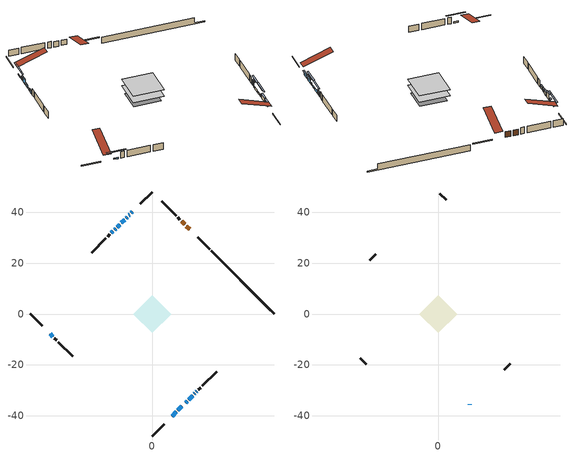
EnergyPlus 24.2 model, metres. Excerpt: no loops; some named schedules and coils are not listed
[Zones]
conditioned space
 floor outside (Floor1 construction): -4.09,0 0,4.09 4.09,0 0,-4.09 z1.45
 floor adiabatic (AdiabaticFloorConstruction): -7.42,0 0,7.42 7.42,0 0,-7.42 z1.45
 floor foundation (Slab1 construction): -6.21,0.53 -0.53,6.21 6.21,-0.53 0.53,-6.21 z-0.94
 wall outside (RimJoist1 construction): 0,-48.06 4.66,-43.4 / -48.06,0 -43.4,-4.66 / 0,48.06 -4.66,43.4 / 22.55,25.51 17.9,30.17 z1.45:1.75
 wall outside (AdiabaticWallConstruction 1): 14.68,33.38 13.4,34.66 / 12.74,35.32 11.55,36.51 z1.45:3.48
 wall outside (AdiabaticWallConstruction): 7.88,-40.18 9.46,-38.6 / 10.12,-37.95 11.7,-36.36 z1.45:2.85; -7.88,40.19 -8.24,39.82 / -8.89,39.17 -9.26,38.81 z1.45:1.99; 13.14,-34.93 13.71,-34.35 z1.45:2.09; 14.37,-33.69 15.95,-32.11 z1.45:2.14; -40.19,-7.88 -39.18,-8.89 z1.45:1.96; -9.91,38.15 -10.27,37.79 z1.45:2.29; 16.61,-31.45 16.75,-31.31 / 17.41,-30.65 17.54,-30.53 z1.45:3.13; -10.93,37.13 -12.15,35.91 z1.45:3.48; -12.81,35.26 -13.81,34.25 z1.45:2.54; -14.47,33.59 -14.83,33.23 z1.45:2.24; -15.49,32.58 -16.06,32 z1.45:2.39
 wall outside (Wall1 construction): 18.19,-29.87 19.05,-29.02 / -38.52,-9.54 -37.67,-10.39 / -16.72,31.34 -17.57,30.49 / 10.9,37.16 10.04,38.02 z1.45:3.89
 wall outside (Wall2 construction): 19.7,-28.36 25.35,-22.71 / -37.01,-11.05 -31.36,-16.7 / -18.23,29.83 -23.88,24.18 / 9.39,38.67 3.74,44.33 z1.45:3.89
 wall foundation (FoundationWall1 construction): 23.21,24.85,-0.94 23.21,24.85,1.45 45.58,2.49,1.45 45.58,2.49,-0.47 48.06,0,-0.47 48.06,0,-0.94
 window (WindowConstruction): 7.88,-40.18 9.46,-38.6 z1.45:2.85
 window (WindowConstruction 5): 10.12,-37.95 11.7,-36.36 z1.45:2.85
 window (WindowConstruction 9): -7.88,40.18 -8.24,39.82 z1.45:1.98
 window (WindowConstruction 10): -8.89,39.17 -9.25,38.81 z1.45:1.98
 window (WindowConstruction 11): 13.14,-34.92 13.71,-34.35 z1.45:2.08
 window (WindowConstruction 12): 14.37,-33.69 15.95,-32.11 z1.45:2.14
 window (WindowConstruction 13): -40.18,-7.88 -39.18,-8.88 z1.45:1.96
 window (WindowConstruction 6): -9.91,38.15 -10.27,37.79 z1.45:2.29
 window (WindowConstruction 7): 16.61,-31.45 16.75,-31.31 z1.45:3.13
 window (WindowConstruction 8): 17.41,-30.65 17.54,-30.53 z1.45:3.13
 window (WindowConstruction 1): -10.93,37.13 -12.15,35.91 z1.45:3.48
 window (WindowConstruction 2): -12.81,35.26 -13.81,34.25 z1.45:2.54
 window (WindowConstruction 3): -14.47,33.59 -14.83,33.23 z1.45:2.24
 window (WindowConstruction 4): -15.49,32.57 -16.06,32 z1.45:2.39
 door (Door): 14.68,33.39 13.4,34.66 z1.45:3.48
 door (Door 1): 12.74,35.32 11.55,36.51 z1.45:3.48
 ceiling adiabatic (AdiabaticFloorConstruction): 0,-7.42 7.42,0 0,7.42 -7.42,0 z1.45
attic - vented
 floor to conditioned space (Floor3 construction Reversed): -7.42,0 0,7.42 7.42,0 0,-7.42 z3.89
 wall outside (AdiabaticWallConstruction): 12.35,-35.71 12.48,-35.58 z1.45:2.34
 wall outside (Wall3 construction): 26.01,-22.05 28.43,-19.63 / -30.7,-17.36 -28.28,-19.78 / -24.54,23.52 -26.96,21.1 / 3.08,44.98 0.66,47.4 z1.45:3.89
 window (WindowConstruction 14): 12.36,-35.71 12.48,-35.58 z1.45:2.34
 roof outside (Roof1 construction): 7.22,-40.84,3.89 -0.01,-33.61,7.3 -1.91,-35.52,7.3 5.32,-42.75,3.89; -40.84,-7.22,3.89 -33.61,0.01,7.3 -35.52,1.91,7.3 -42.75,-5.32,3.89; -7.22,40.84,3.89 0.01,33.61,7.3 1.91,35.52,7.3 -5.32,42.75,3.89; 15.33,32.73,3.89 8.11,25.5,7.3 10.01,23.6,7.3 17.24,30.82,3.89
shading: 14.35,-33.71 10.49,-37.57 10.78,-37.86 14.64,-34.01 z4.98; 9.6,-38.46 7.74,-40.33 8.03,-40.62 9.89,-38.75 z3.05; 11.84,-36.22 9.97,-38.09 10.27,-38.38 12.13,-36.51 z3.05; -10.1,37.96 -6.01,42.05 -6.3,42.34 -10.39,38.25 z4.62; -11.12,36.94 -7.03,41.03 -7.32,41.33 -11.41,37.23 z4.62; 15.58,-32.48 11.27,-36.79 11.56,-37.08 15.87,-32.77 z4.72; 17.82,-30.24 12.5,-35.56 12.79,-35.85 18.11,-30.53 z4.78; -37.31,-10.75 -42.05,-6.01 -42.34,-6.3 -37.6,-11.04 z4.6; -10.41,37.65 -9.77,38.29 -10.06,38.58 -10.7,37.94 z2.49; 16.9,-31.17 16.47,-31.6 16.76,-31.89 17.19,-31.46 z3.33; 17.68,-30.38 17.27,-30.79 17.56,-31.08 17.97,-30.68 z3.33; -12.29,35.77 -10.79,37.28 -11.08,37.57 -12.58,36.06 z3.68; -13.96,34.11 -12.66,35.4 -12.96,35.69 -14.25,34.4 z2.74; -14.97,33.09 -14.33,33.73 -14.62,34.03 -15.26,33.38 z2.44; -16.2,31.86 -15.34,32.72 -15.64,33.01 -16.5,32.15 z2.59
[Building]
Building 1: Terrain=Suburbs
[Site:Location]
Montreal Mirabel Intl AP_QC: Latitude {deg}=45.68; Longitude {deg}=-74.03; Time Zone {hr}=-5; Elevation {m}=82; Keep Site Location Information=Yes
[Site:GroundTemperature:Shallow]
0.642858, -1.75623, -1.94836, -0.80987, 3.76054, 8.30966, 12.2535, 14.7518, 14.9641, 12.9321, 9.08883, 4.67926
[Site:WaterMainsTemperature]
Calculation Method=Schedule; Temperature Schedule=mains temperature schedule
[Material] Roughness=Rough; Thermal Absorptance=0.9
Name | Thickness {m} | Conductivity {W/m-K} | Density {kg/m3} | Specific Heat {J/kg-K} | Solar Absorptance | Visible Absorptance
asphalt or fiberglass shingles | 0.00635 | 0.162714 | 1121.4 | 1465.45 | 0.4 | 0.4
ceiling loosefill ins | 0.254 | 0.0480833 | 16.02 | 1046.75 | 0.7 | 0.7
ceiling stud and cavity | 0.1397 | 0.120573 | 65.682 | 1177.47 | 0.7 | 0.7
concrete 4.0 in. | 0.1016 | 1.803125 | 2242.8 | 837.4 | 0.7 | 0.7
concrete 8.0 in. | 0.2032 | 1.803125 | 2242.8 | 837.4 | 0.7 | 0.7
door material | 0.04445 | 0.0451087 | 512.64 | 1214.23 | 0.7 | 0.7
exterior vertical ins | 0.0321948 | 0.029427 | 32.04 | 1214.23 | 0.7 | 0.7
floor covering | 0.0127 | 0.0433444 | 54.468 | 1339.84 | 0.6 | 0.6
floor rigid ins; rim joist rigid ins | 0.051816 | 0.029427 | 32.04 | 1214.23 | 0.7 | 0.7
floor rigid ins 1; wall rigid ins | 0.512978 | 0.029427 | 32.04 | 1214.23 | 0.7 | 0.7
floor stud and cavity | 0.1397 | 0.35706 | 92.3553 | 1139.71 | 0.7 | 0.7
floor stud and cavity 1 | 0.1397 | 1.75129 | 37.0049 | 1207.88 | 0.7 | 0.7
furniture material conditioned space 1 | 0.1524 | 0.115458 | 640.8 | 1214.23 | 0.6 | 0.6
gypsum board | 0.0127 | 0.160291 | 801 | 837.4 | 0.6 | 0.6
gypsum board 1 | 0.0127 | 0.160291 | 801 | 837.4 | 0.7 | 0.7
osb sheathing 0.5 in. | 0.0127 | 0.115458 | 512.64 | 1214.23 | 0.7 | 0.7
osb sheathing 0.75 in. | 0.01905 | 0.115458 | 512.64 | 1214.23 | 0.7 | 0.7
osb sheathing 2.0 in. | 0.0508 | 0.115458 | 512.64 | 1214.23 | 0.7 | 0.7
rim joist stud and cavity | 0.0508 | 0.275866 | 125.044 | 1163.47 | 0.6 | 0.6
wall stud and cavity | 0.1397 | 0.0935595 | 139.0536 | 1170.24 | 0.7 | 0.7
wall stud and cavity 1 | 0.1397 | 0.0819611 | 139.0536 | 1170.24 | 0.7 | 0.7
wall stud and cavity 2 | 0.0889 | 6.1454 | 50.32683 | 1063.81 | 0.6 | 0.6
wall stud and cavity 3 | 0.0889 | 0.380278 | 52.3479 | 1209.89 | 0.7 | 0.7
wall stud and cavity 4 | 0.0889 | 0.391764 | 83.0341 | 1211.67 | 0.7 | 0.7
wood siding | 0.0254 | 0.102417 | 544.68 | 1172.36 | 0.4 | 0.4
wood siding 1 | 0.00254 | 0.102417 | 544.68 | 1172.36 | 0.4 | 0.4
wood siding 2; wood siding 3; wood siding 4 | 0.0254 | 0.102417 | 544.68 | 1172.36 | 0.7 | 0.7
[WindowMaterial:SimpleGlazingSystem]
Name | U-Factor {W/m2-K} | Solar Heat Gain Coefficient
WindowMaterial | 3.52831 | 0.45
WindowMaterial 1 | 3.361376 | 0.46
WindowMaterial 10 | 4.22273 | 0.43
WindowMaterial 11 | 4.41067 | 0.43
WindowMaterial 12 | 2.71863 | 0.26
WindowMaterial 2 | 5.48835 | 0.16
WindowMaterial 3 | 4.2568 | 0.43
WindowMaterial 4 | 2.566456 | 0.29
WindowMaterial 5 | 2.70613 | 0.3
WindowMaterial 6 | 2.71522 | 0.27
WindowMaterial 7 | 6.14246 | 0.16
WindowMaterial 8 | 5.780204 | 0.39
WindowMaterial 9 | 4.73034 | 0.42
[Construction]
AdiabaticFloorConstruction: floor stud and cavity 1, floor rigid ins 1, osb sheathing 0.75 in., floor covering
AdiabaticWallConstruction: wood siding 3, wall rigid ins, wall stud and cavity 3, gypsum board
AdiabaticWallConstruction 1: wood siding 4, wall rigid ins, wall stud and cavity 3, gypsum board
Door; Door 1: door material
Floor1 construction: floor stud and cavity, floor rigid ins, osb sheathing 0.75 in., floor covering
Floor3 construction Reversed: gypsum board, ceiling stud and cavity, ceiling loosefill ins
FoundationWall1 construction: concrete 8.0 in., gypsum board 1
furniture construction conditioned space 1: furniture material conditioned space 1
PartitionWallConstruction: gypsum board, wall stud and cavity 4, gypsum board
RimJoist1 construction: wood siding 2, rim joist rigid ins, osb sheathing 2.0 in., rim joist stud and cavity
Roof1 construction: asphalt or fiberglass shingles
Slab1 construction: concrete 4.0 in.
Wall1 construction: wood siding, osb sheathing 0.5 in., wall stud and cavity, gypsum board
Wall2 construction: wood siding, osb sheathing 0.5 in., wall stud and cavity 1, gypsum board
Wall3 construction: wood siding 1, wall stud and cavity 2
WindowConstruction; WindowConstruction 2; WindowConstruction 5: WindowMaterial
WindowConstruction 1: WindowMaterial 1
WindowConstruction 10: WindowMaterial 8
WindowConstruction 11: WindowMaterial 9
WindowConstruction 12: WindowMaterial 10
WindowConstruction 13: WindowMaterial 11
WindowConstruction 14: WindowMaterial 12
WindowConstruction 3: WindowMaterial 2
WindowConstruction 4: WindowMaterial 3
WindowConstruction 6: WindowMaterial 4
WindowConstruction 7: WindowMaterial 5
WindowConstruction 8: WindowMaterial 6
WindowConstruction 9: WindowMaterial 7
[Zone] Multiplier=1; Part of Total Floor Area=Yes
Name | Volume {m3}
attic - vented | 60.9126
conditioned space | 468.9
[Space]
Name | Zone | Volume {m3}
attic - vented 1 | attic - vented | 60.9126
conditioned space 1 | conditioned space | 468.9
[ZoneInfiltration:EffectiveLeakageArea]
infil attic - vented 1: Zone or Space=attic - vented 1; Schedule=Always On Discrete; Effective Air Leakage Area {cm2}=5082.92; Stack Coefficient=0.000406652; Wind Coefficient=1.36248e-05
[ZoneMixing]
whole house fan mix: Zone or Space=attic - vented; Schedule=Always On Continuous; Design Flow Rate Calculation Method=Flow/Zone; Design Flow Rate {m3/s}=0; Source Zone or Space=conditioned space
[SurfaceProperty:ExposedFoundationPerimeter]
Slab1: Exposed Perimeter Calculation Method=TotalExposedPerimeter; Total Exposed Perimeter {m}=35.144
[InternalMass] Zone or ZoneList=conditioned space; Space or SpaceList=conditioned space 1
Name | Construction | Surface Area {m2}
furniture mass conditioned space 1 | furniture construction conditioned space 1 | 88.092
partition wall mass | PartitionWallConstruction | 220.23
[Lights]
interior lighting: Zone or ZoneList or Space or SpaceList=conditioned space 1; Schedule=interior lighting schedule; Design Level Calculation Method=LightingLevel; Lighting Level {W}=343.2; Return Air Fraction=0; Fraction Radiant=0.6; Fraction Visible=0.2; Fraction Replaceable=1
[People]
occupants: Zone or ZoneList or Space or SpaceList=conditioned space 1; Number of People Schedule=occupants schedule; Number of People Calculation Method=People; Number of People=3; Fraction Radiant=0.314171; Sensible Heat Fraction=0.56303; Activity Level Schedule=occupants activity schedule; Carbon Dioxide Generation Rate {m3/s-W}=0; Enable ASHRAE 55 Comfort Warnings=No; Mean Radiant Temperature Calculation Type=EnclosureAveraged
[ElectricEquipment] Zone or ZoneList or Space or SpaceList=conditioned space 1; Design Level Calculation Method=EquipmentLevel
Name | Schedule | Design Level {W} | Fraction Latent | Fraction Radiant | Fraction Lost
clothes dryer | clothes dryer schedule | 140.772 | 0.015 | 0.081 | 0.85
clothes washer | clothes washer schedule | 32.1985 | 0.03 | 0.162 | 0.7
cooking range | cooking range schedule | 215.147 | 0.08 | 0.432 | 0.2
dishwasher | dishwasher schedule | 66.8632 | 0.3 | 0.18 | 0.4
fridge | fridge schedule | 72.9452 | 0 | 0.6 | 0
mech vent house fan | mech vent house fan schedule | 0 | 0 | 0 | 1
mech vent house fan cfis | mech vent house fan cfis schedule | 0 | 0 | 0 | 0
misc plug loads | misc plug loads schedule | 494.7 | 0.045 | 0.513 | 0.1
whole house fan | Always On Discrete | 0 | 0 | 0 | 1
[OtherEquipment] Zone or ZoneList or Space or SpaceList=conditioned space 1; Design Level Calculation Method=EquipmentLevel
Name | Fuel Type | Schedule | Design Level {W} | Fraction Latent | Fraction Radiant | Fraction Lost
clothes dryer 1 | Electricity | clothes dryer schedule | 0 | 0.015 | 0.081 | 0.85
cooking range 1 | Electricity | cooking range schedule | 0 | 0.08 | 0.432 | 0.2
general water use latent | None | general water use schedule | 62.594 | 1 | 0 | 0
general water use sensible | None | general water use schedule | -61.6891 | 0 | 0.6 | 0
mech vent house fan latent load | None | Always On Discrete | 0 | 1 | 0 | 0
mech vent house fan sensible load | None | Always On Discrete | 0 | 0 | 0 | 0
water heater energy adjustment1 | Electricity | Always On Discrete | 0.01 | 0 | 0 | 1
[ZoneInfiltration:DesignFlowRate] Zone or ZoneList or Space or SpaceList=conditioned space 1; Schedule=Always On Discrete; Design Flow Rate Calculation Method=Flow/Zone; Design Flow Rate {m3/s}=0
infil flow; natural vent flow; whole house fan flow
[ZoneControl:Thermostat]
conditioned space Thermostat: Zone or ZoneList=conditioned space; Control Type Schedule=conditioned space Thermostat Schedule; Control 1=conditioned space temperature setpoint; Temperature Difference Between Cutout And Setpoint {deltaC}=0
[ThermostatSetpoint:DualSetpoint]
conditioned space temperature setpoint: Heating Setpoint Temperature Schedule=heating setpoint; Cooling Setpoint Temperature Schedule=cooling setpoint
[AirLoopHVAC:UnitarySystem]
unit heater unitary system: Control Type=Load; Controlling Zone or Thermostat Location=conditioned space; Dehumidification Control Type=None; Availability Schedule=Always On Discrete; Supply Fan=unit heater supply fan; Fan Placement=BlowThrough; Supply Air Fan Operating Mode Schedule=unit heater auto fan schedule; Heating Coil=unit heater htg coil; DX Heating Coil Sizing Ratio=1; Use DOAS DX Cooling Coil=No; Minimum Supply Air Temperature {C}=2; Latent Load Control=SensibleOnlyLoadControl; Cooling Supply Air Flow Rate Method=None; Heating Supply Air Flow Rate Method=SupplyAirFlowRate; Heating Supply Air Flow Rate {m3/s}=0.00141584; No Load Supply Air Flow Rate Method=SupplyAirFlowRate; No Load Supply Air Flow Rate {m3/s}=0; No Load Supply Air Flow Rate Control Set To Low Speed=Yes; Maximum Supply Air Temperature {C}=48.8889; Maximum Outdoor Dry-Bulb Temperature for Supplemental Heater Operation {C}=21; Ancillary On-Cycle Electric Power {W}=0; Ancillary Off-Cycle Electric Power {W}=0
[Zone equipment]
conditioned space: electric baseboard, unit heater unitary system
[Foundation:Kiva]
Foundation Kiva 1: Initial Indoor Air Temperature {C}=18; Wall Height Above Grade {m}=1.44999; Wall Depth Below Slab {m}=0.2032; Custom Block Material Name 1=exterior vertical ins; Custom Block Depth 1 {m}=2.39; Custom Block X Position 1 {m}=0.2159; Custom Block Z Position 1 {m}=0
[Foundation:Kiva:Settings]
Soil Conductivity {W/m-K}=0.849921; Soil Density {kg/m3}=1842.3; Soil Specific Heat {J/kg-K}=418.7; Ground Solar Absorptivity=0.9; Ground Thermal Absorptivity=0.9; Ground Surface Roughness {m}=0.03; Far-Field Width {m}=40; Deep-Ground Boundary Condition=ZeroFlux; Deep-Ground Depth {m}=40; Minimum Cell Dimension {m}=0.2; Maximum Cell Growth Coefficient=3; Simulation Timestep=Timestep
[Exterior:Lights]
exterior lighting: Schedule=exterior lighting schedule; Design Level {W}=75.6
[EnergyManagementSystem:Sensor] Output:Variable or Output:Meter Index Key=conditioned space
Name | Output:Variable or Output:Meter
conditioned_space_clg_unmet_s | Zone Cooling Setpoint Not Met Time
conditioned_space_htg_unmet_s | Zone Heating Setpoint Not Met Time
fridge_tin_s; tin_s; tin_s_1 | Zone Mean Air Temperature
tout_s | Zone Outdoor Air Drybulb Temperature
win_s | Zone Air Humidity Ratio
[Schedule:Constant]
Name | Hourly Value
Always On Continuous; mech vent house fan schedule; mech vent house fan cfis schedule; Always On Discrete | 1
occupants activity schedule | 117.228
fridge schedule; unit heater auto fan schedule | 0
[Schedule:Week:Daily]
interior lighting schedule Week Rule - Jan1-Jan27: interior lighting schedule day, interior lighting schedule day, interior lighting schedule day, interior lighting schedule day, interior lighting schedule day, interior lighting schedule day, interior lighting schedule day, interior lighting schedule default day, interior lighting schedule default day, interior lighting schedule default day, interior lighting schedule default day, interior lighting schedule default day
interior lighting schedule Week Rule - Jan28-Feb3: interior lighting schedule day, interior lighting schedule day, interior lighting schedule day, interior lighting schedule day, interior lighting schedule day 1, interior lighting schedule day 1, interior lighting schedule day 1, interior lighting schedule default day, interior lighting schedule default day, interior lighting schedule default day, interior lighting schedule default day, interior lighting schedule default day
interior lighting schedule Week Rule - Feb4-Feb24: interior lighting schedule day 1, interior lighting schedule day 1, interior lighting schedule day 1, interior lighting schedule day 1, interior lighting schedule day 1, interior lighting schedule day 1, interior lighting schedule day 1, interior lighting schedule default day, interior lighting schedule default day, interior lighting schedule default day, interior lighting schedule default day, interior lighting schedule default day
interior lighting schedule Week Rule - Feb25-Mar3: interior lighting schedule day 1, interior lighting schedule day 1, interior lighting schedule day 1, interior lighting schedule day 1, interior lighting schedule day 2, interior lighting schedule day 2, interior lighting schedule day 2, interior lighting schedule default day, interior lighting schedule default day, interior lighting schedule default day, interior lighting schedule default day, interior lighting schedule default day
interior lighting schedule Week Rule - Mar4-Mar31: interior lighting schedule day 2, interior lighting schedule day 2, interior lighting schedule day 2, interior lighting schedule day 2, interior lighting schedule day 2, interior lighting schedule day 2, interior lighting schedule day 2, interior lighting schedule default day, interior lighting schedule default day, interior lighting schedule default day, interior lighting schedule default day, interior lighting schedule default day
interior lighting schedule Week Rule - Apr1-Apr28: interior lighting schedule day 3, interior lighting schedule day 3, interior lighting schedule day 3, interior lighting schedule day 3, interior lighting schedule day 3, interior lighting schedule day 3, interior lighting schedule day 3, interior lighting schedule default day, interior lighting schedule default day, interior lighting schedule default day, interior lighting schedule default day, interior lighting schedule default day
interior lighting schedule Week Rule - Apr29-May5: interior lighting schedule day 3, interior lighting schedule day 3, interior lighting schedule day 4, interior lighting schedule day 4, interior lighting schedule day 4, interior lighting schedule day 4, interior lighting schedule day 4, interior lighting schedule default day, interior lighting schedule default day, interior lighting schedule default day, interior lighting schedule default day, interior lighting schedule default day
interior lighting schedule Week Rule - May6-May26: interior lighting schedule day 4, interior lighting schedule day 4, interior lighting schedule day 4, interior lighting schedule day 4, interior lighting schedule day 4, interior lighting schedule day 4, interior lighting schedule day 4, interior lighting schedule default day, interior lighting schedule default day, interior lighting schedule default day, interior lighting schedule default day, interior lighting schedule default day
interior lighting schedule Week Rule - May27-Jun2: interior lighting schedule day 4, interior lighting schedule day 4, interior lighting schedule day 4, interior lighting schedule day 4, interior lighting schedule day 4, interior lighting schedule day 5, interior lighting schedule day 5, interior lighting schedule default day, interior lighting schedule default day, interior lighting schedule default day, interior lighting schedule default day, interior lighting schedule default day
interior lighting schedule Week Rule - Jun3-Jun30: interior lighting schedule day 5, interior lighting schedule day 5, interior lighting schedule day 5, interior lighting schedule day 5, interior lighting schedule day 5, interior lighting schedule day 5, interior lighting schedule day 5, interior lighting schedule default day, interior lighting schedule default day, interior lighting schedule default day, interior lighting schedule default day, interior lighting schedule default day
interior lighting schedule Week Rule - Jul1-Jul28: interior lighting schedule day 6, interior lighting schedule day 6, interior lighting schedule day 6, interior lighting schedule day 6, interior lighting schedule day 6, interior lighting schedule day 6, interior lighting schedule day 6, interior lighting schedule default day, interior lighting schedule default day, interior lighting schedule default day, interior lighting schedule default day, interior lighting schedule default day
interior lighting schedule Week Rule - Jul29-Aug4: interior lighting schedule day 6, interior lighting schedule day 6, interior lighting schedule day 6, interior lighting schedule day 7, interior lighting schedule day 7, interior lighting schedule day 7, interior lighting schedule day 7, interior lighting schedule default day, interior lighting schedule default day, interior lighting schedule default day, interior lighting schedule default day, interior lighting schedule default day
interior lighting schedule Week Rule - Aug5-Aug25: interior lighting schedule day 7, interior lighting schedule day 7, interior lighting schedule day 7, interior lighting schedule day 7, interior lighting schedule day 7, interior lighting schedule day 7, interior lighting schedule day 7, interior lighting schedule default day, interior lighting schedule default day, interior lighting schedule default day, interior lighting schedule default day, interior lighting schedule default day
interior lighting schedule Week Rule - Aug26-Sep1: interior lighting schedule day 7, interior lighting schedule day 7, interior lighting schedule day 7, interior lighting schedule day 7, interior lighting schedule day 7, interior lighting schedule day 7, interior lighting schedule day 8, interior lighting schedule default day, interior lighting schedule default day, interior lighting schedule default day, interior lighting schedule default day, interior lighting schedule default day
interior lighting schedule Week Rule - Sep2-Sep29: interior lighting schedule day 8, interior lighting schedule day 8, interior lighting schedule day 8, interior lighting schedule day 8, interior lighting schedule day 8, interior lighting schedule day 8, interior lighting schedule day 8, interior lighting schedule default day, interior lighting schedule default day, interior lighting schedule default day, interior lighting schedule default day, interior lighting schedule default day
interior lighting schedule Week Rule - Sep30-Oct6: interior lighting schedule day 8, interior lighting schedule day 9, interior lighting schedule day 9, interior lighting schedule day 9, interior lighting schedule day 9, interior lighting schedule day 9, interior lighting schedule day 9, interior lighting schedule default day, interior lighting schedule default day, interior lighting schedule default day, interior lighting schedule default day, interior lighting schedule default day
interior lighting schedule Week Rule - Oct7-Oct27: interior lighting schedule day 9, interior lighting schedule day 9, interior lighting schedule day 9, interior lighting schedule day 9, interior lighting schedule day 9, interior lighting schedule day 9, interior lighting schedule day 9, interior lighting schedule default day, interior lighting schedule default day, interior lighting schedule default day, interior lighting schedule default day, interior lighting schedule default day
interior lighting schedule Week Rule - Oct28-Nov3: interior lighting schedule day 9, interior lighting schedule day 9, interior lighting schedule day 9, interior lighting schedule day 9, interior lighting schedule day 10, interior lighting schedule day 10, interior lighting schedule day 10, interior lighting schedule default day, interior lighting schedule default day, interior lighting schedule default day, interior lighting schedule default day, interior lighting schedule default day
interior lighting schedule Week Rule - Nov4-Nov24: interior lighting schedule day 10, interior lighting schedule day 10, interior lighting schedule day 10, interior lighting schedule day 10, interior lighting schedule day 10, interior lighting schedule day 10, interior lighting schedule day 10, interior lighting schedule default day, interior lighting schedule default day, interior lighting schedule default day, interior lighting schedule default day, interior lighting schedule default day
interior lighting schedule Week Rule - Nov25-Dec1: interior lighting schedule day 10, interior lighting schedule day 10, interior lighting schedule day 10, interior lighting schedule day 10, interior lighting schedule day 10, interior lighting schedule day 10, interior lighting schedule day 11, interior lighting schedule default day, interior lighting schedule default day, interior lighting schedule default day, interior lighting schedule default day, interior lighting schedule default day
interior lighting schedule Week Rule - Dec2-Dec31: interior lighting schedule day 11, interior lighting schedule day 11, interior lighting schedule day 11, interior lighting schedule day 11, interior lighting schedule day 11, interior lighting schedule day 11, interior lighting schedule day 11, interior lighting schedule default day, interior lighting schedule default day, interior lighting schedule default day, interior lighting schedule default day, interior lighting schedule default day
occupants schedule Week Rule - Jan1-Dec31: occupants schedule day, occupants schedule day, occupants schedule day, occupants schedule day, occupants schedule day, occupants schedule day, occupants schedule day, occupants schedule default day, occupants schedule default day, occupants schedule default day, occupants schedule default day, occupants schedule default day
clothes dryer schedule Week Rule - Jan1-Dec31: clothes dryer schedule day, clothes dryer schedule day, clothes dryer schedule day, clothes dryer schedule day, clothes dryer schedule day, clothes dryer schedule day, clothes dryer schedule day, clothes dryer schedule default day, clothes dryer schedule default day, clothes dryer schedule default day, clothes dryer schedule default day, clothes dryer schedule default day
clothes washer schedule Week Rule - Jan1-Dec31: clothes washer schedule day, clothes washer schedule day, clothes washer schedule day, clothes washer schedule day, clothes washer schedule day, clothes washer schedule day, clothes washer schedule day, clothes washer schedule default day, clothes washer schedule default day, clothes washer schedule default day, clothes washer schedule default day, clothes washer schedule default day
cooking range schedule Week Rule - Jan1-Dec31: cooking range schedule day, cooking range schedule day, cooking range schedule day, cooking range schedule day, cooking range schedule day, cooking range schedule day, cooking range schedule day, cooking range schedule default day, cooking range schedule default day, cooking range schedule default day, cooking range schedule default day, cooking range schedule default day
dishwasher schedule Week Rule - Jan1-Dec31: dishwasher schedule day, dishwasher schedule day, dishwasher schedule day, dishwasher schedule day, dishwasher schedule day, dishwasher schedule day, dishwasher schedule day, dishwasher schedule default day, dishwasher schedule default day, dishwasher schedule default day, dishwasher schedule default day, dishwasher schedule default day
misc plug loads schedule Week Rule - Jan1-Dec31: misc plug loads schedule day, misc plug loads schedule day, misc plug loads schedule day, misc plug loads schedule day, misc plug loads schedule day, misc plug loads schedule day, misc plug loads schedule day, misc plug loads schedule default day, misc plug loads schedule default day, misc plug loads schedule default day, misc plug loads schedule default day, misc plug loads schedule default day
general water use schedule Week Rule - Jan1-Dec31: general water use schedule day, general water use schedule day, general water use schedule day, general water use schedule day, general water use schedule day, general water use schedule day, general water use schedule day, general water use schedule default day, general water use schedule default day, general water use schedule default day, general water use schedule default day, general water use schedule default day
exterior lighting schedule Week Rule - Jan1-Jan27: exterior lighting schedule day, exterior lighting schedule day, exterior lighting schedule day, exterior lighting schedule day, exterior lighting schedule day, exterior lighting schedule day, exterior lighting schedule day, exterior lighting schedule default day, exterior lighting schedule default day, exterior lighting schedule default day, exterior lighting schedule default day, exterior lighting schedule default day
exterior lighting schedule Week Rule - Jan28-Feb3: exterior lighting schedule day, exterior lighting schedule day, exterior lighting schedule day, exterior lighting schedule day, exterior lighting schedule day 1, exterior lighting schedule day 1, exterior lighting schedule day 1, exterior lighting schedule default day, exterior lighting schedule default day, exterior lighting schedule default day, exterior lighting schedule default day, exterior lighting schedule default day
exterior lighting schedule Week Rule - Feb4-Feb24: exterior lighting schedule day 1, exterior lighting schedule day 1, exterior lighting schedule day 1, exterior lighting schedule day 1, exterior lighting schedule day 1, exterior lighting schedule day 1, exterior lighting schedule day 1, exterior lighting schedule default day, exterior lighting schedule default day, exterior lighting schedule default day, exterior lighting schedule default day, exterior lighting schedule default day
exterior lighting schedule Week Rule - Feb25-Mar3: exterior lighting schedule day 1, exterior lighting schedule day 1, exterior lighting schedule day 1, exterior lighting schedule day 1, exterior lighting schedule day 2, exterior lighting schedule day 2, exterior lighting schedule day 2, exterior lighting schedule default day, exterior lighting schedule default day, exterior lighting schedule default day, exterior lighting schedule default day, exterior lighting schedule default day
exterior lighting schedule Week Rule - Mar4-Mar31: exterior lighting schedule day 2, exterior lighting schedule day 2, exterior lighting schedule day 2, exterior lighting schedule day 2, exterior lighting schedule day 2, exterior lighting schedule day 2, exterior lighting schedule day 2, exterior lighting schedule default day, exterior lighting schedule default day, exterior lighting schedule default day, exterior lighting schedule default day, exterior lighting schedule default day
exterior lighting schedule Week Rule - Apr1-Apr28: exterior lighting schedule day 3, exterior lighting schedule day 3, exterior lighting schedule day 3, exterior lighting schedule day 3, exterior lighting schedule day 3, exterior lighting schedule day 3, exterior lighting schedule day 3, exterior lighting schedule default day, exterior lighting schedule default day, exterior lighting schedule default day, exterior lighting schedule default day, exterior lighting schedule default day
exterior lighting schedule Week Rule - Apr29-May5: exterior lighting schedule day 3, exterior lighting schedule day 3, exterior lighting schedule day 4, exterior lighting schedule day 4, exterior lighting schedule day 4, exterior lighting schedule day 4, exterior lighting schedule day 4, exterior lighting schedule default day, exterior lighting schedule default day, exterior lighting schedule default day, exterior lighting schedule default day, exterior lighting schedule default day
exterior lighting schedule Week Rule - May6-May26: exterior lighting schedule day 4, exterior lighting schedule day 4, exterior lighting schedule day 4, exterior lighting schedule day 4, exterior lighting schedule day 4, exterior lighting schedule day 4, exterior lighting schedule day 4, exterior lighting schedule default day, exterior lighting schedule default day, exterior lighting schedule default day, exterior lighting schedule default day, exterior lighting schedule default day
exterior lighting schedule Week Rule - May27-Jun2: exterior lighting schedule day 4, exterior lighting schedule day 4, exterior lighting schedule day 4, exterior lighting schedule day 4, exterior lighting schedule day 4, exterior lighting schedule day 5, exterior lighting schedule day 5, exterior lighting schedule default day, exterior lighting schedule default day, exterior lighting schedule default day, exterior lighting schedule default day, exterior lighting schedule default day
exterior lighting schedule Week Rule - Jun3-Jun30: exterior lighting schedule day 5, exterior lighting schedule day 5, exterior lighting schedule day 5, exterior lighting schedule day 5, exterior lighting schedule day 5, exterior lighting schedule day 5, exterior lighting schedule day 5, exterior lighting schedule default day, exterior lighting schedule default day, exterior lighting schedule default day, exterior lighting schedule default day, exterior lighting schedule default day
exterior lighting schedule Week Rule - Jul1-Jul28: exterior lighting schedule day 6, exterior lighting schedule day 6, exterior lighting schedule day 6, exterior lighting schedule day 6, exterior lighting schedule day 6, exterior lighting schedule day 6, exterior lighting schedule day 6, exterior lighting schedule default day, exterior lighting schedule default day, exterior lighting schedule default day, exterior lighting schedule default day, exterior lighting schedule default day
exterior lighting schedule Week Rule - Jul29-Aug4: exterior lighting schedule day 6, exterior lighting schedule day 6, exterior lighting schedule day 6, exterior lighting schedule day 7, exterior lighting schedule day 7, exterior lighting schedule day 7, exterior lighting schedule day 7, exterior lighting schedule default day, exterior lighting schedule default day, exterior lighting schedule default day, exterior lighting schedule default day, exterior lighting schedule default day
exterior lighting schedule Week Rule - Aug5-Aug25: exterior lighting schedule day 7, exterior lighting schedule day 7, exterior lighting schedule day 7, exterior lighting schedule day 7, exterior lighting schedule day 7, exterior lighting schedule day 7, exterior lighting schedule day 7, exterior lighting schedule default day, exterior lighting schedule default day, exterior lighting schedule default day, exterior lighting schedule default day, exterior lighting schedule default day
exterior lighting schedule Week Rule - Aug26-Sep1: exterior lighting schedule day 7, exterior lighting schedule day 7, exterior lighting schedule day 7, exterior lighting schedule day 7, exterior lighting schedule day 7, exterior lighting schedule day 7, exterior lighting schedule day 8, exterior lighting schedule default day, exterior lighting schedule default day, exterior lighting schedule default day, exterior lighting schedule default day, exterior lighting schedule default day
[Schedule:Year]
interior lighting schedule: interior lighting schedule Week Rule - Jan1-Jan27, 1, 1, 1, 27, interior lighting schedule Week Rule - Jan28-Feb3, 1, 28, 2, 3, interior lighting schedule Week Rule - Feb4-Feb24, 2, 4, 2, 24, interior lighting schedule Week Rule - Feb25-Mar3, 2, 25, 3, 3, interior lighting schedule Week Rule - Mar4-Mar31, 3, 4, 3, 31, interior lighting schedule Week Rule - Apr1-Apr28, 4, 1, 4, 28, interior lighting schedule Week Rule - Apr29-May5, 4, 29, 5, 5, interior lighting schedule Week Rule - May6-May26, 5, 6, 5, 26, interior lighting schedule Week Rule - May27-Jun2, 5, 27, 6, 2, interior lighting schedule Week Rule - Jun3-Jun30, 6, 3, 6, 30, interior lighting schedule Week Rule - Jul1-Jul28, 7, 1, 7, 28, interior lighting schedule Week Rule - Jul29-Aug4, 7, 29, 8, 4, interior lighting schedule Week Rule - Aug5-Aug25, 8, 5, 8, 25, interior lighting schedule Week Rule - Aug26-Sep1, 8, 26, 9, 1, interior lighting schedule Week Rule - Sep2-Sep29, 9, 2, 9, 29, interior lighting schedule Week Rule - Sep30-Oct6, 9, 30, 10, 6, interior lighting schedule Week Rule - Oct7-Oct27, 10, 7, 10, 27, interior lighting schedule Week Rule - Oct28-Nov3, 10, 28, 11, 3, interior lighting schedule Week Rule - Nov4-Nov24, 11, 4, 11, 24, interior lighting schedule Week Rule - Nov25-Dec1, 11, 25, 12, 1, interior lighting schedule Week Rule - Dec2-Dec31, 12, 2, 12, 31
occupants schedule: occupants schedule Week Rule - Jan1-Dec31, 1, 1, 12, 31
clothes dryer schedule: clothes dryer schedule Week Rule - Jan1-Dec31, 1, 1, 12, 31
clothes washer schedule: clothes washer schedule Week Rule - Jan1-Dec31, 1, 1, 12, 31
cooking range schedule: cooking range schedule Week Rule - Jan1-Dec31, 1, 1, 12, 31
dishwasher schedule: dishwasher schedule Week Rule - Jan1-Dec31, 1, 1, 12, 31
misc plug loads schedule: misc plug loads schedule Week Rule - Jan1-Dec31, 1, 1, 12, 31
general water use schedule: general water use schedule Week Rule - Jan1-Dec31, 1, 1, 12, 31
exterior lighting schedule: exterior lighting schedule Week Rule - Jan1-Jan27, 1, 1, 1, 27, exterior lighting schedule Week Rule - Jan28-Feb3, 1, 28, 2, 3, exterior lighting schedule Week Rule - Feb4-Feb24, 2, 4, 2, 24, exterior lighting schedule Week Rule - Feb25-Mar3, 2, 25, 3, 3, exterior lighting schedule Week Rule - Mar4-Mar31, 3, 4, 3, 31, exterior lighting schedule Week Rule - Apr1-Apr28, 4, 1, 4, 28, exterior lighting schedule Week Rule - Apr29-May5, 4, 29, 5, 5, exterior lighting schedule Week Rule - May6-May26, 5, 6, 5, 26, exterior lighting schedule Week Rule - May27-Jun2, 5, 27, 6, 2, exterior lighting schedule Week Rule - Jun3-Jun30, 6, 3, 6, 30, exterior lighting schedule Week Rule - Jul1-Jul28, 7, 1, 7, 28, exterior lighting schedule Week Rule - Jul29-Aug4, 7, 29, 8, 4, exterior lighting schedule Week Rule - Aug5-Aug25, 8, 5, 8, 25, exterior lighting schedule Week Rule - Aug26-Sep1, 8, 26, 9, 1, exterior lighting schedule Week Rule - Sep2-Sep29, 9, 2, 9, 29, exterior lighting schedule Week Rule - Sep30-Oct6, 9, 30, 10, 6, exterior lighting schedule Week Rule - Oct7-Oct27, 10, 7, 10, 27, exterior lighting schedule Week Rule - Oct28-Nov3, 10, 28, 11, 3, exterior lighting schedule Week Rule - Nov4-Nov24, 11, 4, 11, 24, exterior lighting schedule Week Rule - Nov25-Dec1, 11, 25, 12, 1, exterior lighting schedule Week Rule - Dec2-Dec31, 12, 2, 12, 31
[Schedule:Compact]
conditioned space Thermostat Schedule: Through: 12/31, For: AllDays, Until: 24:00, 4
mains temperature schedule: Through: 01/01, For: AllDays, Until: 24:00, 5.61444, Through: 01/02, For: AllDays, Until: 24:00, 5.535, Through: 01/03, For: AllDays, Until: 24:00, 5.45667, Through: 01/04, For: AllDays, Until: 24:00, 5.37944, Through: 01/05, For: AllDays, Until: 24:00, 5.30333, Through: 01/06, For: AllDays, Until: 24:00, 5.22889, Through: 01/07, For: AllDays, Until: 24:00, 5.15611, Through: 01/08, For: AllDays, Until: 24:00, 5.08389, Through: 01/09, For: AllDays, Until: 24:00, 5.01333, Through: 01/10, For: AllDays, Until: 24:00, 4.94444, Through: 01/11, For: AllDays, Until: 24:00, 4.87667, Through: 01/12, For: AllDays, Until: 24:00, 4.81056, Through: 01/13, For: AllDays, Until: 24:00, 4.74556, Through: 01/14, For: AllDays, Until: 24:00, 4.68222, Through: 01/15, For: AllDays, Until: 24:00, 4.62056, Through: 01/16, For: AllDays, Until: 24:00, 4.56, Through: 01/17, For: AllDays, Until: 24:00, 4.50111, Through: 01/18, For: AllDays, Until: 24:00, 4.44389, Through: 01/19, For: AllDays, Until: 24:00, 4.38778, Through: 01/20, For: AllDays, Until: 24:00, 4.33389, Through: 01/21, For: AllDays, Until: 24:00, 4.28111, Through: 01/22, For: AllDays, Until: 24:00, 4.23, Through: 01/23, For: AllDays, Until: 24:00, 4.18056, Through: 01/24, For: AllDays, Until: 24:00, 4.13278, Through: 01/25, For: AllDays, Until: 24:00, 4.08667, Through: 01/26, For: AllDays, Until: 24:00, 4.04222, Through: 01/27, For: AllDays, Until: 24:00, 3.99944, Through: 01/28, For: AllDays, Until: 24:00, 3.95833, Through: 01/29, For: AllDays, Until: 24:00, 3.91889, Through: 01/30, For: AllDays, Until: 24:00, 3.88111, Through: 01/31, For: AllDays, Until: 24:00, 3.845, Through: 02/01, For: AllDays, Until: 24:00, 3.81056, Through: 02/02, For: AllDays, Until: 24:00, 3.77778, Through: 02/03, For: AllDays, Until: 24:00, 3.74722, Through: 02/04, For: AllDays, Until: 24:00, 3.71833, Through: 02/05, For: AllDays, Until: 24:00, 3.69056, Through: 02/06, For: AllDays, Until: 24:00, 3.66556, Through: 02/07, For: AllDays, Until: 24:00, 3.64167, Through: 02/08, For: AllDays, Until: 24:00, 3.61944, Through: 02/09, For: AllDays, Until: 24:00, 3.59944, Through: 02/10, For: AllDays, Until: 24:00, 3.58111, Through: 02/11, For: AllDays, Until: 24:00, 3.56444, Through: 02/12, For: AllDays, Until: 24:00, 3.55, Through: 02/13, For: AllDays, Until: 24:00, 3.53667, Through: 02/14, For: AllDays, Until: 24:00, 3.52556, Through: 02/15, For: AllDays, Until: 24:00, 3.51667, Through: 02/16, For: AllDays, Until: 24:00, 3.50889, Through: 02/17, For: AllDays, Until: 24:00, 3.50333, Through: 02/18, For: AllDays, Until: 24:00, 3.49944, Through: 02/19, For: AllDays, Until: 24:00, 3.49778, Through: 02/20, For: AllDays, Until: 24:00, 3.49778, Through: 02/21, For: AllDays, Until: 24:00, 3.49944, Through: 02/22, For: AllDays, Until: 24:00, 3.50278, Through: 02/23, For: AllDays, Until: 24:00, 3.50833, Through: 02/24, For: AllDays, Until: 24:00, 3.515, Through: 02/25, For: AllDays, Until: 24:00, 3.52444, Through: 02/26, For: AllDays, Until: 24:00, 3.535, Through: 02/27, For: AllDays, Until: 24:00, 3.54778, Through: 02/28, For: AllDays, Until: 24:00, 3.56222, Through: 03/01, For: AllDays, Until: 24:00, 3.57833, Through: 03/02, For: AllDays, Until: 24:00, 3.59667, Through: 03/03, For: AllDays, Until: 24:00, 3.61667, Through: 03/04, For: AllDays, Until: 24:00, 3.63833, Through: 03/05, For: AllDays, Until: 24:00, 3.66167, Through: 03/06, For: AllDays, Until: 24:00, 3.68667, Through: 03/07, For: AllDays, Until: 24:00, 3.71389, Through: 03/08, For: AllDays, Until: 24:00, 3.74278, Through: 03/09, For: AllDays, Until: 24:00, 3.77333, Through: 03/10, For: AllDays, Until: 24:00, 3.80556, Through: 03/11, For: AllDays, Until: 24:00, 3.83944, Through: 03/12, For: AllDays, Until: 24:00, 3.87556, Through: 03/13, For: AllDays, Until: 24:00, 3.91278, Through: 03/14, For: AllDays, Until: 24:00, 3.95222, Through: 03/15, For: AllDays, Until: 24:00, 3.99278, Through: 03/16, For: AllDays, Until: 24:00, 4.03556, Through: 03/17, For: AllDays, Until: 24:00, 4.08, Through: 03/18, For: AllDays, Until: 24:00, 4.12556, Through: 03/19, For: AllDays, Until: 24:00, 4.17333, Through: 03/20, For: AllDays, Until: 24:00, 4.22278, Through: 03/21, For: AllDays, Until: 24:00, 4.27333, Through: 03/22, For: AllDays, Until: 24:00, 4.32556, Through: 03/23, For: AllDays, Until: 24:00, 4.38, Through: 03/24, For: AllDays, Until: 24:00, 4.43556, Through: 03/25, For: AllDays, Until: 24:00, 4.49222, Through: 03/26, For: AllDays, Until: 24:00, 4.55111, Through: 03/27, For: AllDays, Until: 24:00, 4.61111, Through: 03/28, For: AllDays, Until: 24:00, 4.67278, Through: 03/29, For: AllDays, Until: 24:00, 4.73611, Through: 03/30, For: AllDays, Until: 24:00, 4.80056, Through: 03/31, For: AllDays, Until: 24:00, 4.86667, Through: 04/01, For: AllDays, Until: 24:00, 4.93444, Through: 04/02, For: AllDays, Until: 24:00, 5.00333, Through: 04/03, For: AllDays, Until: 24:00, 5.07333, Through: 04/04, For: AllDays, Until: 24:00, 5.145, Through: 04/05, For: AllDays, Until: 24:00, 5.21833, Through: 04/06, For: AllDays, Until: 24:00, 5.29222, Through: 04/07, For: AllDays, Until: 24:00, 5.36778, Through: 04/08, For: AllDays, Until: 24:00, 5.445, Through: 04/09, For: AllDays, Until: 24:00, 5.52333, Through: 04/10, For: AllDays, Until: 24:00, 5.60222, Through: 04/11, For: AllDays, Until: 24:00, 5.68278, Through: 04/12, For: AllDays, Until: 24:00, 5.765, Through: 04/13, For: AllDays, Until: 24:00, 5.84778, Through: 04/14, For: AllDays, Until: 24:00, 5.93167, Through: 04/15, For: AllDays, Until: 24:00, 6.01722, Through: 04/16, For: AllDays, Until: 24:00, 6.10333, Through: 04/17, For: AllDays, Until: 24:00, 6.19056, Through: 04/18, For: AllDays, Until: 24:00, 6.27889, Through: 04/19, For: AllDays, Until: 24:00, 6.36833, Through: 04/20, For: AllDays, Until: 24:00, 6.45833, Through: 04/21, For: AllDays, Until: 24:00, 6.55, Through: 04/22, For: AllDays, Until: 24:00, 6.64222, Through: 04/23, For: AllDays, Until: 24:00, 6.735, Through: 04/24, For: AllDays, Until: 24:00, 6.82944, Through: 04/25, For: AllDays, Until: 24:00, 6.92389, Through: 04/26, For: AllDays, Until: 24:00, 7.01944, Through: 04/27, For: AllDays, Until: 24:00, 7.11611, Through: 04/28, For: AllDays, Until: 24:00, 7.21333, Through: 04/29, For: AllDays, Until: 24:00, 7.31111, Through: 04/30, For: AllDays, Until: 24:00, 7.41, Through: 05/01, For: AllDays, Until: 24:00, 7.50944, Through: 05/02, For: AllDays, Until: 24:00, 7.60889, Through: 05/03, For: AllDays, Until: 24:00, 7.71, Through: 05/04, For: AllDays, Until: 24:00, 7.81111, Through: 05/05, For: AllDays, Until: 24:00, 7.91278, Through: 05/06, For: AllDays, Until: 24:00, 8.015, Through: 05/07, For: AllDays, Until: 24:00, 8.11778, Through: 05/08, For: AllDays, Until: 24:00, 8.22056, Through: 05/09, For: AllDays, Until: 24:00, 8.32444, Through: 05/10, For: AllDays, Until: 24:00, 8.42833, Through: 05/11, For: AllDays, Until: 24:00, 8.53278, Through: 05/12, For: AllDays, Until: 24:00, 8.63722, Through: 05/13, For: AllDays, Until: 24:00, 8.74222, Through: 05/14, For: AllDays, Until: 24:00, 8.84778, Through: 05/15, For: AllDays, Until: 24:00, 8.95333, Through: 05/16, For: AllDays, Until: 24:00, 9.05889, Through: 05/17, For: AllDays, Until: 24:00, 9.165, Through: 05/18, For: AllDays, Until: 24:00, 9.27111, Through: 05/19, For: AllDays, Until: 24:00, 9.37722, Through: 05/20, For: AllDays, Until: 24:00, 9.48389, Through: 05/21, For: AllDays, Until: 24:00, 9.59, Through: 05/22, For: AllDays, Until: 24:00, 9.69667, Through: 05/23, For: AllDays, Until: 24:00, 9.80278, Through: 05/24, For: AllDays, Until: 24:00, 9.90944, Through: 05/25, For: AllDays, Until: 24:00, 10.0156, Through: 05/26, For: AllDays, Until: 24:00, 10.1217, Through: 05/27, For: AllDays, Until: 24:00, 10.2278, Through: 05/28, For: AllDays, Until: 24:00, 10.3339, Through: 05/29, For: AllDays, Until: 24:00, 10.4394, Through: 05/30, For: AllDays, Until: 24:00, 10.545, Through: 05/31, For: AllDays, Until: 24:00, 10.65, Through: 06/01, For: AllDays, Until: 24:00, 10.755, Through: 06/02, For: AllDays, Until: 24:00, 10.86, Through: 06/03, For: AllDays, Until: 24:00, 10.9639, Through: 06/04, For: AllDays, Until: 24:00, 11.0678, Through: 06/05, For: AllDays, Until: 24:00, 11.1717, Through: 06/06, For: AllDays, Until: 24:00, 11.2744, Through: 06/07, For: AllDays, Until: 24:00, 11.3772, Through: 06/08, For: AllDays, Until: 24:00, 11.4789, Through: 06/09, For: AllDays, Until: 24:00, 11.5806, Through: 06/10, For: AllDays, Until: 24:00, 11.6817, Through: 06/11, For: AllDays, Until: 24:00, 11.7822, Through: 06/12, For: AllDays, Until: 24:00, 11.8817, Through: 06/13, For: AllDays, Until: 24:00, 11.9811, Through: 06/14, For: AllDays, Until: 24:00, 12.0794, Through: 06/15, For: AllDays, Until: 24:00, 12.1772, Through: 06/16, For: AllDays, Until: 24:00, 12.2739, Through: 06/17, For: AllDays, Until: 24:00, 12.37, Through: 06/18, For: AllDays, Until: 24:00, 12.4656, Through: 06/19, For: AllDays, Until: 24:00, 12.56, Through: 06/20, For: AllDays, Until: 24:00, 12.6539, Through: 06/21, For: AllDays, Until: 24:00, 12.7467, Through: 06/22, For: AllDays, Until: 24:00, 12.8389, Through: 06/23, For: AllDays, Until: 24:00, 12.93, Through: 06/24, For: AllDays, Until: 24:00, 13.02, Through: 06/25, For: AllDays, Until: 24:00, 13.1089, Through: 06/26, For: AllDays, Until: 24:00, 13.1972, Through: 06/27, For: AllDays, Until: 24:00, 13.2839, Through: 06/28, For: AllDays, Until: 24:00, 13.37, Through: 06/29, For: AllDays, Until: 24:00, 13.455, Through: 06/30, For: AllDays, Until: 24:00, 13.5383, Through: 07/01, For: AllDays, Until: 24:00, 13.6211, Through: 07/02, For: AllDays, Until: 24:00, 13.7028, Through: 07/03, For: AllDays, Until: 24:00, 13.7828, Through: 07/04, For: AllDays, Until: 24:00, 13.8617, Through: 07/05, For: AllDays, Until: 24:00, 13.9394, Through: 07/06, For: AllDays, Until: 24:00, 14.0161, Through: 07/07, For: AllDays, Until: 24:00, 14.0911, Through: 07/08, For: AllDays, Until: 24:00, 14.165, Through: 07/09, For: AllDays, Until: 24:00, 14.2378, Through: 07/10, For: AllDays, Until: 24:00, 14.3089, Through: 07/11, For: AllDays, Until: 24:00, 14.3789, Through: 07/12, For: AllDays, Until: 24:00, 14.4472, Through: 07/13, For: AllDays, Until: 24:00, 14.5144, Through: 07/14, For: AllDays, Until: 24:00, 14.58, Through: 07/15, For: AllDays, Until: 24:00, 14.6444, Through: 07/16, For: AllDays, Until: 24:00, 14.7072, Through: 07/17, For: AllDays, Until: 24:00, 14.7683, Through: 07/18, For: AllDays, Until: 24:00, 14.8278, Through: 07/19, For: AllDays, Until: 24:00, 14.8861, Through: 07/20, For: AllDays, Until: 24:00, 14.9428, Through: 07/21, For: AllDays, Until: 24:00, 14.9978, Through: 07/22, For: AllDays, Until: 24:00, 15.0517, Through: 07/23, For: AllDays, Until: 24:00, 15.1033, Through: 07/24, For: AllDays, Until: 24:00, 15.1539, Through: 07/25, For: AllDays, Until: 24:00, 15.2028, Through: 07/26, For: AllDays, Until: 24:00, 15.2494, Through: 07/27, For: AllDays, Until: 24:00, 15.295, Through: 07/28, For: AllDays, Until: 24:00, 15.3389, Through: 07/29, For: AllDays, Until: 24:00, 15.3811, Through: 07/30, For: AllDays, Until: 24:00, 15.4211, Through: 07/31, For: AllDays, Until: 24:00, 15.46, Through: 08/01, For: AllDays, Until: 24:00, 15.4972, Through: 08/02, For: AllDays, Until: 24:00, 15.5322, Through: 08/03, For: AllDays, Until: 24:00, 15.5656, Through: 08/04, For: AllDays, Until: 24:00, 15.5978, Through: 08/05, For: AllDays, Until: 24:00, 15.6278, Through: 08/06, For: AllDays, Until: 24:00, 15.6561, Through: 08/07, For: AllDays, Until: 24:00, 15.6822, Through: 08/08, For: AllDays, Until: 24:00, 15.7072, Through: 08/09, For: AllDays, Until: 24:00, 15.73, Through: 08/10, For: AllDays, Until: 24:00, 15.7511, Through: 08/11, For: AllDays, Until: 24:00, 15.7706, Through: 08/12, For: AllDays, Until: 24:00, 15.7883, Through: 08/13, For: AllDays, Until: 24:00, 15.8039, Through: 08/14, For: AllDays, Until: 24:00, 15.8178, Through: 08/15, For: AllDays, Until: 24:00, 15.83, Through: 08/16, For: AllDays, Until: 24:00, 15.84, Through: 08/17, For: AllDays, Until: 24:00, 15.8489, Through: 08/18, For: AllDays, Until: 24:00, 15.8556, Through: 08/19, For: AllDays, Until: 24:00, 15.86, Through: 08/20, For: AllDays, Until: 24:00, 15.8633, Through: 08/21, For: AllDays, Until: 24:00, 15.8644, Through: 08/22, For: AllDays, Until: 24:00, 15.8633, Through: 08/23, For: AllDays, Until: 24:00, 15.8611, Through: 08/24, For: AllDays, Until: 24:00, 15.8567, Through: 08/25, For: AllDays, Until: 24:00, 15.8506, Through: 08/26, For: AllDays, Until: 24:00, 15.8428, Through: 08/27, For: AllDays, Until: 24:00, 15.8328, Through: 08/28, For: AllDays, Until: 24:00, 15.8211, Through: 08/29, For: AllDays, Until: 24:00, 15.8078, Through: 08/30, For: AllDays, Until: 24:00, 15.7922, Through: 08/31, For: AllDays, Until: 24:00, 15.7756, Through: 09/01, For: AllDays, Until: 24:00, 15.7567, Through: 09/02, For: AllDays, Until: 24:00, 15.7356, Through: 09/03, For: AllDays, Until: 24:00, 15.7133, Through: 09/04, For: AllDays, Until: 24:00, 15.6889, Through: 09/05, For: AllDays, Until: 24:00, 15.6628, Through: 09/06, For: AllDays, Until: 24:00, 15.635, Through: 09/07, For: AllDays, Until: 24:00, 15.6056, Through: 09/08, For: AllDays, Until: 24:00, 15.5744, Through: 09/09, For: AllDays, Until: 24:00, 15.5411, Through: 09/10, For: AllDays, Until: 24:00, 15.5061, Through: 09/11, For: AllDays, Until: 24:00, 15.47, Through: 09/12, For: AllDays, Until: 24:00, 15.4317, Through: 09/13, For: AllDays, Until: 24:00, 15.3917, Through: 09/14, For: AllDays, Until: 24:00, 15.35, Through: 09/15, For: AllDays, Until: 24:00, 15.3067, Through: 09/16, For: AllDays, Until: 24:00, 15.2617, Through: 09/17, For: AllDays, Until: 24:00, 15.215, Through: 09/18, For: AllDays, Until: 24:00, 15.1667, Through: 09/19, For: AllDays, Until: 24:00, 15.1167, Through: 09/20, For: AllDays, Until: 24:00, 15.065, Through: 09/21, For: AllDays, Until: 24:00, 15.0122, Through: 09/22, For: AllDays, Until: 24:00, 14.9572, Through: 09/23, For: AllDays, Until: 24:00, 14.9011, Through: 09/24, For: AllDays, Until: 24:00, 14.8433, Through: 09/25, For: AllDays, Until: 24:00, 14.7839, Through: 09/26, For: AllDays, Until: 24:00, 14.7233, Through: 09/27, For: AllDays, Until: 24:00, 14.6606, Through: 09/28, For: AllDays, Until: 24:00, 14.5972, Through: 09/29, For: AllDays, Until: 24:00, 14.5317, Through: 09/30, For: AllDays, Until: 24:00, 14.465, Through: 10/01, For: AllDays, Until: 24:00, 14.3967, Through: 10/02, For: AllDays, Until: 24:00, 14.3272, Through: 10/03, For: AllDays, Until: 24:00, 14.2567, Through: 10/04, For: AllDays, Until: 24:00, 14.1844, Through: 10/05, For: AllDays, Until: 24:00, 14.1106, Through: 10/06, For: AllDays, Until: 24:00, 14.0356, Through: 10/07, For: AllDays, Until: 24:00, 13.9594, Through: 10/08, For: AllDays, Until: 24:00, 13.8822, Through: 10/09, For: AllDays, Until: 24:00, 13.8033, Through: 10/10, For: AllDays, Until: 24:00, 13.7233, Through: 10/11, For: AllDays, Until: 24:00, 13.6422, Through: 10/12, For: AllDays, Until: 24:00, 13.56, Through: 10/13, For: AllDays, Until: 24:00, 13.4767, Through: 10/14, For: AllDays, Until: 24:00, 13.3922, Through: 10/15, For: AllDays, Until: 24:00, 13.3067, Through: 10/16, For: AllDays, Until: 24:00, 13.22, Through: 10/17, For: AllDays, Until: 24:00, 13.1322, Through: 10/18, For: AllDays, Until: 24:00, 13.0433, Through: 10/19, For: AllDays, Until: 24:00, 12.9533, Through: 10/20, For: AllDays, Until: 24:00, 12.8628, Through: 10/21, For: AllDays, Until: 24:00, 12.7711, Through: 10/22, For: AllDays, Until: 24:00, 12.6783, Through: 10/23, For: AllDays, Until: 24:00, 12.585, Through: 10/24, For: AllDays, Until: 24:00, 12.4906, Through: 10/25, For: AllDays, Until: 24:00, 12.395, Through: 10/26, For: AllDays, Until: 24:00, 12.2994, Through: 10/27, For: AllDays, Until: 24:00, 12.2022, Through: 10/28, For: AllDays, Until: 24:00, 12.105, Through: 10/29, For: AllDays, Until: 24:00, 12.0067, Through: 10/30, For: AllDays, Until: 24:00, 11.9078, Through: 10/31, For: AllDays, Until: 24:00, 11.8083, Through: 11/01, For: AllDays, Until: 24:00, 11.7078, Through: 11/02, For: AllDays, Until: 24:00, 11.6072, Through: 11/03, For: AllDays, Until: 24:00, 11.5056, Through: 11/04, For: AllDays, Until: 24:00, 11.4039, Through: 11/05, For: AllDays, Until: 24:00, 11.3011, Through: 11/06, For: AllDays, Until: 24:00, 11.1983, Through: 11/07, For: AllDays, Until: 24:00, 11.095, Through: 11/08, For: AllDays, Until: 24:00, 10.9911, Through: 11/09, For: AllDays, Until: 24:00, 10.8872, Through: 11/10, For: AllDays, Until: 24:00, 10.7822, Through: 11/11, For: AllDays, Until: 24:00, 10.6778, Through: 11/12, For: AllDays, Until: 24:00, 10.5722, Through: 11/13, For: AllDays, Until: 24:00, 10.4672, Through: 11/14, For: AllDays, Until: 24:00, 10.3611, Through: 11/15, For: AllDays, Until: 24:00, 10.2556, Through: 11/16, For: AllDays, Until: 24:00, 10.1494, Through: 11/17, For: AllDays, Until: 24:00, 10.0433, Through: 11/18, For: AllDays, Until: 24:00, 9.93722, Through: 11/19, For: AllDays, Until: 24:00, 9.83056, Through: 11/20, For: AllDays, Until: 24:00, 9.72444, Through: 11/21, For: AllDays, Until: 24:00, 9.61778, Through: 11/22, For: AllDays, Until: 24:00, 9.51167, Through: 11/23, For: AllDays, Until: 24:00, 9.405, Through: 11/24, For: AllDays, Until: 24:00, 9.29889, Through: 11/25, For: AllDays, Until: 24:00, 9.19278, Through: 11/26, For: AllDays, Until: 24:00, 9.08667, Through: 11/27, For: AllDays, Until: 24:00, 8.98111, Through: 11/28, For: AllDays, Until: 24:00, 8.875, Through: 11/29, For: AllDays, Until: 24:00, 8.77, Through: 11/30, For: AllDays, Until: 24:00, 8.665, Through: 12/01, For: AllDays, Until: 24:00, 8.56, Through: 12/02, For: AllDays, Until: 24:00, 8.45556, Through: 12/03, For: AllDays, Until: 24:00, 8.35111, Through: 12/04, For: AllDays, Until: 24:00, 8.24778, Through: 12/05, For: AllDays, Until: 24:00, 8.14444, Through: 12/06, For: AllDays, Until: 24:00, 8.04167, Through: 12/07, For: AllDays, Until: 24:00, 7.93889, Through: 12/08, For: AllDays, Until: 24:00, 7.83722, Through: 12/09, For: AllDays, Until: 24:00, 7.73611, Through: 12/10, For: AllDays, Until: 24:00, 7.63556, Through: 12/11, For: AllDays, Until: 24:00, 7.535, Through: 12/12, For: AllDays, Until: 24:00, 7.43556, Through: 12/13, For: AllDays, Until: 24:00, 7.33667, Through: 12/14, For: AllDays, Until: 24:00, 7.23889, Through: 12/15, For: AllDays, Until: 24:00, 7.14167, Through: 12/16, For: AllDays, Until: 24:00, 7.045, Through: 12/17, For: AllDays, Until: 24:00, 6.94889, Through: 12/18, For: AllDays, Until: 24:00, 6.85389, Through: 12/19, For: AllDays, Until: 24:00, 6.75944, Through: 12/20, For: AllDays, Until: 24:00, 6.66611, Through: 12/21, For: AllDays, Until: 24:00, 6.57389, Through: 12/22, For: AllDays, Until: 24:00, 6.48222, Through: 12/23, For: AllDays, Until: 24:00, 6.39167, Through: 12/24, For: AllDays, Until: 24:00, 6.30222, Through: 12/25, For: AllDays, Until: 24:00, 6.21333, Through: 12/26, For: AllDays, Until: 24:00, 6.12611, Through: 12/27, For: AllDays, Until: 24:00, 6.03944, Through: 12/28, For: AllDays, Until: 24:00, 5.95389, Through: 12/29, For: AllDays, Until: 24:00, 5.86944, Through: 12/30, For: AllDays, Until: 24:00, 5.78611, Through: 12/31, For: AllDays, Until: 24:00, 5.70444
